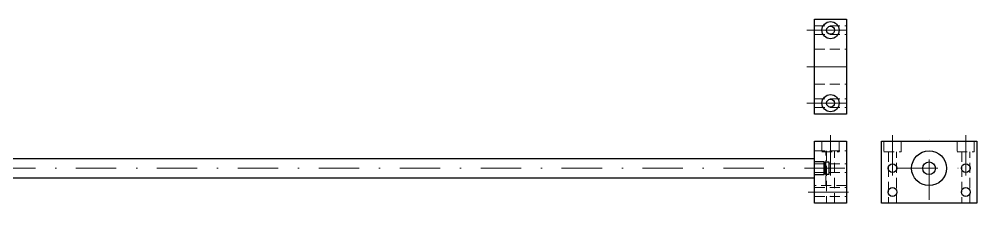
# Model space of a CAD drawing. Header units: millimetres. Extents: x 2736 to 6799, y 1900 to 4860.
# Drawn here: x 3991 to 4593, y 2778 to 2900 of the extents above; entities that cross this region are included whole.
import ezdxf

# ---------------------------------------------------------------- set-up
doc = ezdxf.new("R2010")
doc.units = ezdxf.units.MM
doc.linetypes.add('DASHDOTX2', pattern=[50.8, 25.4, -12.7, 0, -12.7])
doc.linetypes.add('DASHED2', pattern=[9.525, 6.35, -3.175])
for name, color, linetype, lineweight, true_color in [('axe', 1, 'DASHDOTX2', 0, 0xff0000), ('BF10', 5, 'CONTINUOUS', 25, 0x0000ff), ('cacher', 3, 'DASHED2', 0, 0x00ff00), ('VIS_A_BILLES', 2, 'CONTINUOUS', 25, 0xffff00)]:
    doc.layers.add(name, color=color, linetype=linetype, lineweight=lineweight, true_color=true_color)

msp = doc.modelspace()

# ---------------------------------------------------------------- linework, layer by layer
at = {"layer": 'axe'}
for p, q in [((4486, 2893), (4516, 2893)), ((4486, 2870), (4516, 2870)), ((4486, 2847), (4516, 2847)), ((4501, 2826.9), (4501, 2778.46)), ((4540, 2826.9), (4540, 2778.46)), ((4563, 2786), (4563, 2826)), ((4586, 2826.9), (4586, 2778.46)), ((4510, 2806), (3490, 2806)), ((4543, 2806), (4583, 2806)), ((4486.88, 2791), (4514.86, 2791))]:
    msp.add_line(p, q, dxfattribs=at)
at = {"layer": 'BF10'}
for p, q in [((4491, 2900), (4511, 2900)), ((4491, 2840), (4491, 2900)), ((4511, 2900), (4511, 2840)), ((4511, 2840), (4491, 2840)), ((4491, 2823), (4511, 2823)), ((4491, 2784), (4491, 2823)), ((4511, 2823), (4511, 2784)), ((4533, 2784), (4533, 2823)), ((4533, 2823), (4593, 2823)), ((4593, 2823), (4593, 2784)), ((4511, 2784), (4491, 2784)), ((4593, 2784), (4533, 2784))]:
    msp.add_line(p, q, dxfattribs=at)
for centre, radius in [((4501, 2893), 5.4), ((4501, 2893), 2.5), ((4501, 2847), 5.4), ((4501, 2847), 2.5), ((4563, 2806), 11), ((4540, 2806), 2.75), ((4563, 2806), 4), ((4586, 2806), 2.75), ((4540, 2791), 2.75), ((4586, 2791), 2.75)]:
    msp.add_circle(centre, radius, dxfattribs=at)
at = {"layer": 'cacher'}
for p, q in [((4491, 2895.75), (4511, 2895.75)), ((4491, 2890.25), (4511, 2890.25)), ((4491, 2881), (4511, 2881)), ((4491, 2859), (4511, 2859)), ((4491, 2849.75), (4511, 2849.75)), ((4491, 2844.25), (4511, 2844.25)), ((4495.6, 2823), (4495.6, 2816.4)), ((4506.4, 2816.4), (4506.4, 2823)), ((4534.6, 2823), (4534.6, 2816.4)), ((4545.4, 2816.4), (4545.4, 2823)), ((4580.6, 2823), (4580.6, 2816.4)), ((4591.4, 2816.4), (4591.4, 2823)), ((4491, 2817), (4511, 2817)), ((4495.6, 2816.4), (4506.4, 2816.4)), ((4498, 2795), (4498, 2817)), ((4498.5, 2817), (4498.5, 2784)), ((4503.5, 2784), (4503.5, 2817)), ((4534.6, 2816.4), (4545.4, 2816.4)), ((4537.5, 2816.4), (4537.5, 2784)), ((4542.5, 2784), (4542.5, 2816.4)), ((4580.6, 2816.4), (4591.4, 2816.4)), ((4583.5, 2816.4), (4583.5, 2784)), ((4588.5, 2784), (4588.5, 2816.4)), ((4491, 2808.75), (4511, 2808.75)), ((4491, 2803.25), (4511, 2803.25)), ((4511, 2795), (4491, 2795)), ((4491, 2793.75), (4511, 2793.75)), ((4491, 2788.25), (4511, 2788.25))]:
    msp.add_line(p, q, dxfattribs=at)
at = {"layer": 'VIS_A_BILLES'}
for p, q in [((4491, 2812), (3544, 2812)), ((4491, 2800), (4491, 2812)), ((4497, 2810), (4491, 2810)), ((4497, 2802), (4497, 2810)), ((4497, 2808.85), (4497.8, 2808.85)), ((4497.8, 2810), (4500, 2810)), ((4497.8, 2802), (4497.8, 2810)), ((4500, 2810), (4500, 2802)), ((4491, 2802), (4497, 2802)), ((4497, 2803.15), (4497.8, 2803.15)), ((4500, 2802), (4497.8, 2802)), ((3544, 2800), (4491, 2800))]:
    msp.add_line(p, q, dxfattribs=at)

doc.saveas('drawing.dxf')
